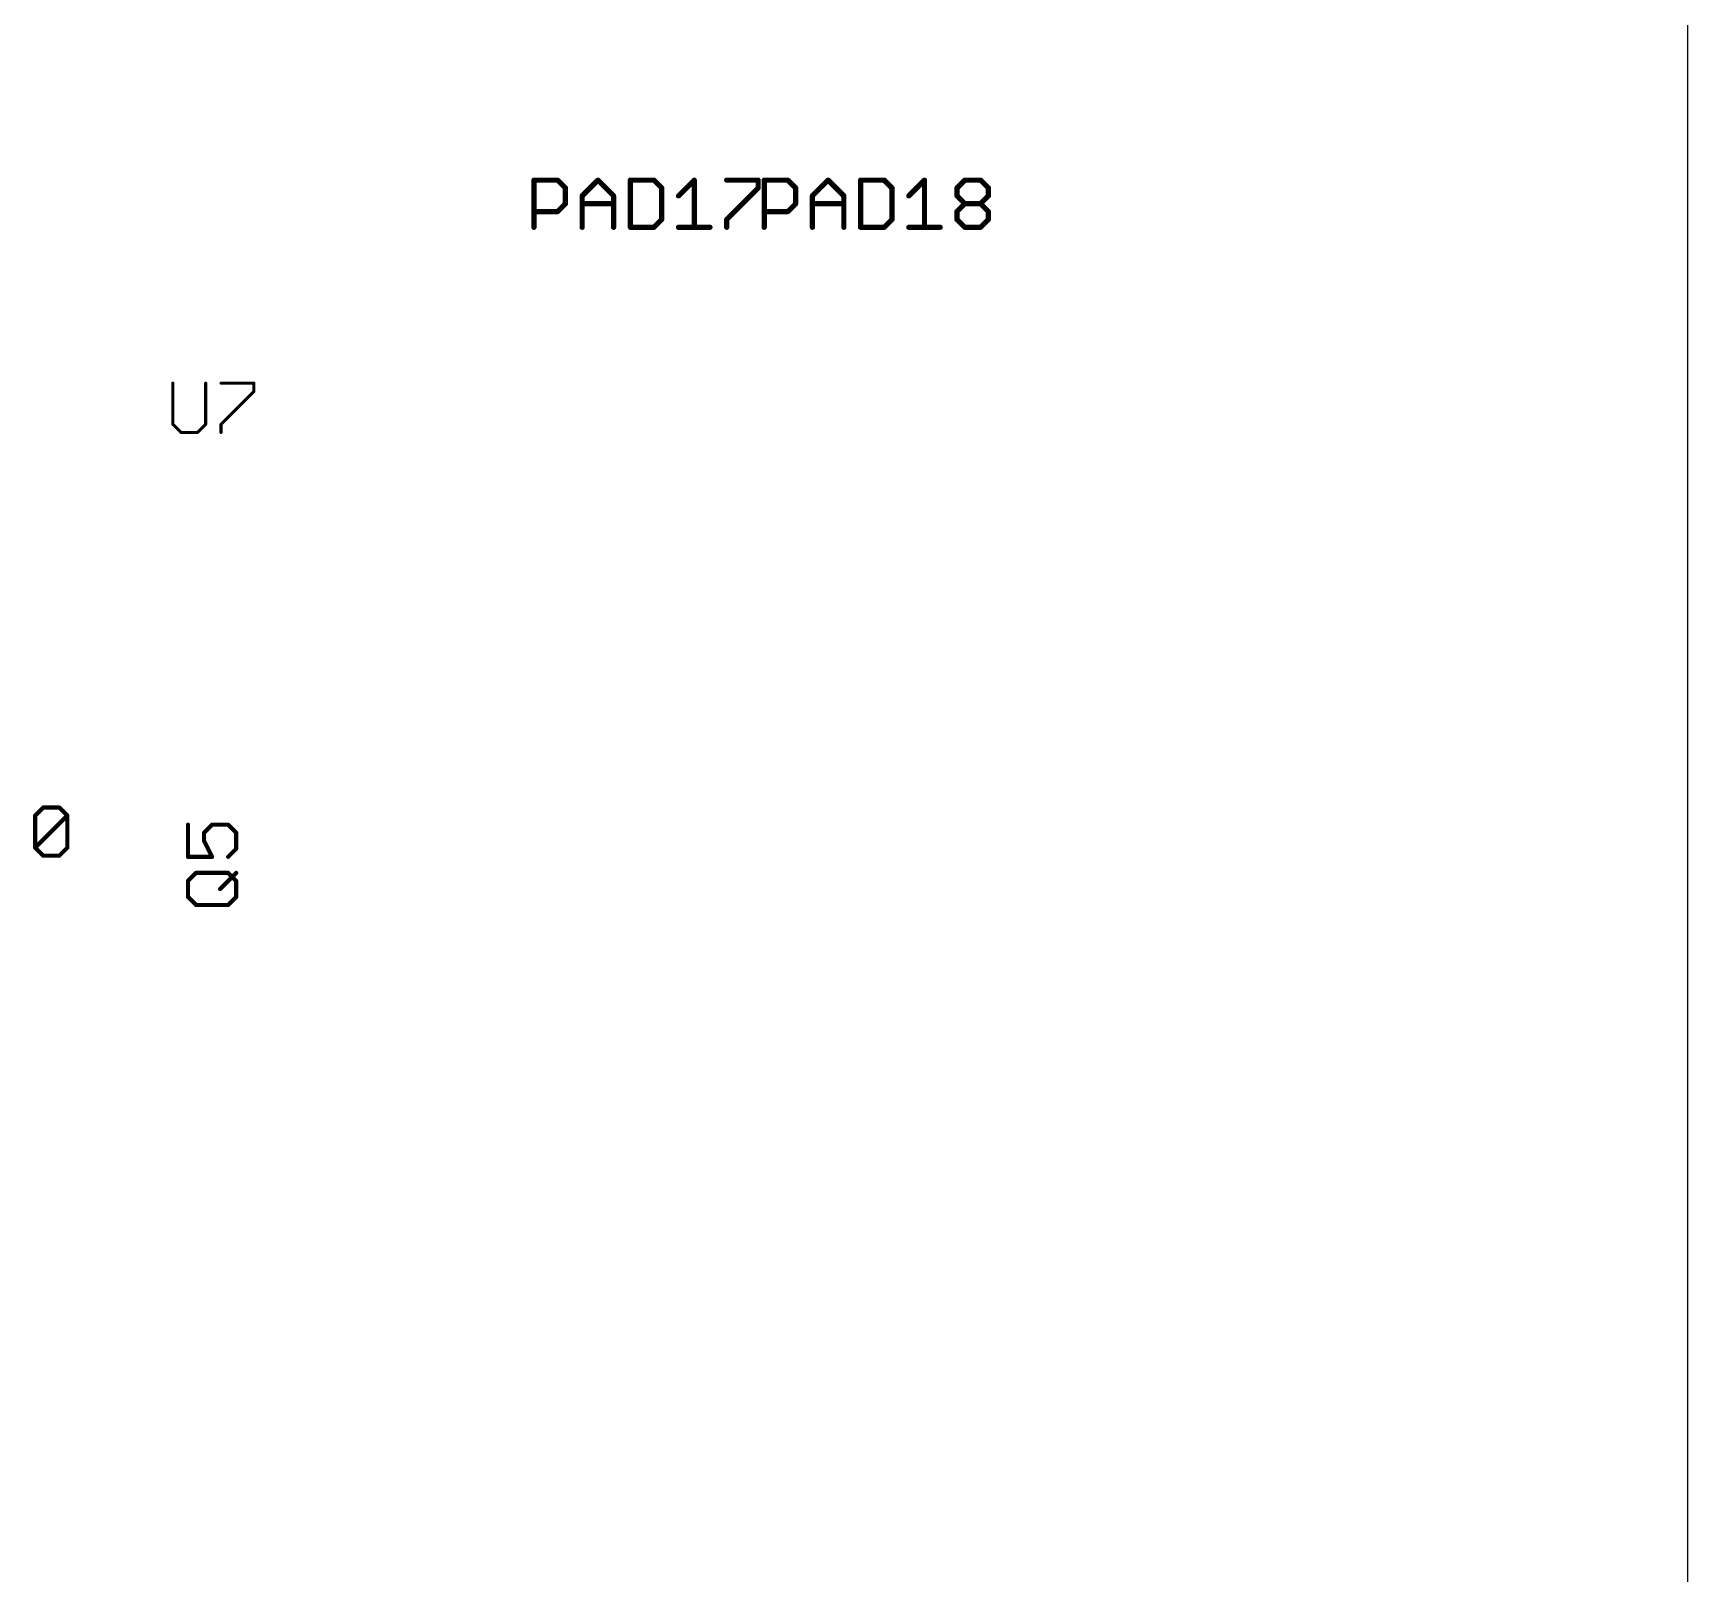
# Model space of a CAD drawing. Extents: x 0 to 11.2, y 0 to 11.2.
# Drawn here: x 9.629 to 11.21, y 6.796 to 8.268 of the extents above; entities that cross this region are included whole.
import ezdxf

# ---------------------------------------------------------------- set-up
doc = ezdxf.new("R2010")
doc.units = 0
doc.layers.add('20', color=53, linetype='CONTINUOUS')
doc.layers.add('25', color=253, linetype='CONTINUOUS')

msp = doc.modelspace()

# ---------------------------------------------------------------- linework, layer by layer
at = {"layer": '20'}
msp.add_line((11.21, 0), (11.21, 11.21), dxfattribs=at)
at = {"layer": '25'}
for points, const_width in [([(10.1075, 8.0825), (10.1075, 8.127538)], 0.005), ([(10.1075, 8.127538), (10.130019, 8.127538)], 0.005), ([(10.130019, 8.127538), (10.137526, 8.120032)], 0.005), ([(10.153539, 8.112526), (10.168552, 8.127538)], 0.005), ([(10.168552, 8.127538), (10.183565, 8.112526)], 0.005), ([(10.199578, 8.127538), (10.199578, 8.0825)], 0.005), ([(10.222098, 8.127538), (10.199578, 8.127538)], 0.005), ([(10.229604, 8.120032), (10.222098, 8.127538)], 0.005), ([(10.245618, 8.112526), (10.260631, 8.127538)], 0.005), ([(10.260631, 8.127538), (10.260631, 8.0825)], 0.005), ([(10.291657, 8.127538), (10.321683, 8.127538)], 0.005), ([(10.321683, 8.127538), (10.321683, 8.120032)], 0.005), ([(10.3275, 8.0825), (10.3275, 8.127538)], 0.005), ([(10.3275, 8.127538), (10.350019, 8.127538)], 0.005), ([(10.350019, 8.127538), (10.357526, 8.120032)], 0.005), ([(10.373539, 8.112526), (10.388552, 8.127538)], 0.005), ([(10.388552, 8.127538), (10.403565, 8.112526)], 0.005), ([(10.419578, 8.127538), (10.419578, 8.0825)], 0.005), ([(10.442098, 8.127538), (10.419578, 8.127538)], 0.005), ([(10.449604, 8.120032), (10.442098, 8.127538)], 0.005), ([(10.465618, 8.112526), (10.480631, 8.127538)], 0.005), ([(10.480631, 8.127538), (10.480631, 8.0825)], 0.005), ([(10.511657, 8.120032), (10.519163, 8.127538)], 0.005), ([(10.519163, 8.127538), (10.534176, 8.127538)], 0.005), ([(10.534176, 8.127538), (10.541683, 8.120032)], 0.005), ([(10.137526, 8.120032), (10.137526, 8.105019)], 0.005), ([(10.153539, 8.0825), (10.153539, 8.112526)], 0.005), ([(10.183565, 8.112526), (10.183565, 8.0825)], 0.005), ([(10.229604, 8.090006), (10.229604, 8.120032)], 0.005), ([(10.321683, 8.120032), (10.291657, 8.090006)], 0.005), ([(10.357526, 8.120032), (10.357526, 8.105019)], 0.005), ([(10.373539, 8.0825), (10.373539, 8.112526)], 0.005), ([(10.403565, 8.112526), (10.403565, 8.0825)], 0.005), ([(10.449604, 8.090006), (10.449604, 8.120032)], 0.005), ([(10.511657, 8.112526), (10.511657, 8.120032)], 0.005), ([(10.519163, 8.105019), (10.511657, 8.112526)], 0.005), ([(10.541683, 8.112526), (10.534176, 8.105019)], 0.005), ([(10.541683, 8.120032), (10.541683, 8.112526)], 0.005), ([(10.130019, 8.097513), (10.1075, 8.097513)], 0.005), ([(10.137526, 8.105019), (10.130019, 8.097513)], 0.005), ([(10.153539, 8.105019), (10.183565, 8.105019)], 0.005), ([(10.350019, 8.097513), (10.3275, 8.097513)], 0.005), ([(10.357526, 8.105019), (10.350019, 8.097513)], 0.005), ([(10.373539, 8.105019), (10.403565, 8.105019)], 0.005), ([(10.511657, 8.097513), (10.519163, 8.105019)], 0.005), ([(10.511657, 8.090006), (10.511657, 8.097513)], 0.005), ([(10.519163, 8.105019), (10.534176, 8.105019)], 0.005), ([(10.534176, 8.105019), (10.541683, 8.097513)], 0.005), ([(10.541683, 8.097513), (10.541683, 8.090006)], 0.005), ([(10.199578, 8.0825), (10.222098, 8.0825)], 0.005), ([(10.222098, 8.0825), (10.229604, 8.090006)], 0.005), ([(10.245618, 8.0825), (10.275643, 8.0825)], 0.005), ([(10.291657, 8.090006), (10.291657, 8.0825)], 0.005), ([(10.419578, 8.0825), (10.442098, 8.0825)], 0.005), ([(10.442098, 8.0825), (10.449604, 8.090006)], 0.005), ([(10.465618, 8.0825), (10.495643, 8.0825)], 0.005), ([(10.519163, 8.0825), (10.511657, 8.090006)], 0.005), ([(10.534176, 8.0825), (10.519163, 8.0825)], 0.005), ([(10.541683, 8.090006), (10.534176, 8.0825)], 0.005), ([(9.7625, 7.93354), (9.7625, 7.89434)], 0.003), ([(9.79386, 7.89434), (9.79386, 7.93354)], 0.003), ([(9.808539, 7.93354), (9.839899, 7.93354)], 0.003), ([(9.839899, 7.9257), (9.808539, 7.89434)], 0.003), ([(9.839899, 7.93354), (9.839899, 7.9257)], 0.003), ([(9.7625, 7.89434), (9.77034, 7.8865)], 0.003), ([(9.78602, 7.8865), (9.79386, 7.89434)], 0.003), ([(9.808539, 7.89434), (9.808539, 7.8865)], 0.003), ([(9.77034, 7.8865), (9.78602, 7.8865)], 0.003), ([(9.630961, 7.520366), (9.638634, 7.528039)], 0.004), ([(9.638634, 7.528039), (9.65398, 7.528039)], 0.004), ([(9.65398, 7.528039), (9.661653, 7.520366)], 0.004), ([(9.630961, 7.489673), (9.630961, 7.520366)], 0.004), ([(9.630961, 7.489673), (9.661653, 7.520366)], 0.004), ([(9.661653, 7.520366), (9.661653, 7.489673)], 0.004), ([(9.776961, 7.511653), (9.776961, 7.480961)], 0.004), ([(9.792307, 7.50398), (9.79998, 7.511653)], 0.004), ([(9.79998, 7.511653), (9.815327, 7.511653)], 0.004), ([(9.815327, 7.511653), (9.823, 7.50398)], 0.004), ([(9.792307, 7.496307), (9.792307, 7.50398)], 0.004), ([(9.79998, 7.480961), (9.792307, 7.496307)], 0.004), ([(9.823, 7.50398), (9.823, 7.488634)], 0.004), ([(9.638634, 7.482), (9.630961, 7.489673)], 0.004), ([(9.65398, 7.482), (9.638634, 7.482)], 0.004), ([(9.661653, 7.489673), (9.65398, 7.482)], 0.004), ([(9.776961, 7.480961), (9.79998, 7.480961)], 0.004), ([(9.823, 7.488634), (9.815327, 7.480961)], 0.004), ([(9.776961, 7.457941), (9.784634, 7.465614)], 0.004), ([(9.784634, 7.465614), (9.815327, 7.465614)], 0.004), ([(9.807654, 7.450268), (9.823, 7.465614)], 0.004), ([(9.815327, 7.465614), (9.823, 7.457941)], 0.004), ([(9.776961, 7.442594), (9.776961, 7.457941)], 0.004), ([(9.823, 7.457941), (9.823, 7.442594)], 0.004), ([(9.784634, 7.434921), (9.776961, 7.442594)], 0.004), ([(9.815327, 7.434921), (9.784634, 7.434921)], 0.004), ([(9.823, 7.442594), (9.815327, 7.434921)], 0.004)]:
    msp.add_lwpolyline(points, dxfattribs=dict(at, const_width=const_width))
for points, const_width in [([(10.10875, 8.127538, 1), (10.10625, 8.127538)], 0.0025), ([(10.1075, 8.128788, 1), (10.1075, 8.126288)], 0.0025), ([(10.130903, 8.128422, 1), (10.129135, 8.126655)], 0.0025), ([(10.130019, 8.126288, 1), (10.130019, 8.128788)], 0.0025), ([(10.169436, 8.128422, 1), (10.167668, 8.126655)], 0.0025), ([(10.169436, 8.126655, 1), (10.167668, 8.128422)], 0.0025), ([(10.200828, 8.127538, 1), (10.198328, 8.127538)], 0.0025), ([(10.199578, 8.128788, 1), (10.199578, 8.126288)], 0.0025), ([(10.222982, 8.128422, 1), (10.221214, 8.126655)], 0.0025), ([(10.222098, 8.126288, 1), (10.222098, 8.128788)], 0.0025), ([(10.261881, 8.127538, 1), (10.259381, 8.127538)], 0.0025), ([(10.261514, 8.126655, 1), (10.259747, 8.128422)], 0.0025), ([(10.291657, 8.128788, 1), (10.291657, 8.126288)], 0.0025), ([(10.322933, 8.127538, 1), (10.320433, 8.127538)], 0.0025), ([(10.321683, 8.126288, 1), (10.321683, 8.128788)], 0.0025), ([(10.32875, 8.127538, 1), (10.32625, 8.127538)], 0.0025), ([(10.3275, 8.128788, 1), (10.3275, 8.126288)], 0.0025), ([(10.350903, 8.128422, 1), (10.349135, 8.126655)], 0.0025), ([(10.350019, 8.126288, 1), (10.350019, 8.128788)], 0.0025), ([(10.389436, 8.128422, 1), (10.387668, 8.126655)], 0.0025), ([(10.389436, 8.126655, 1), (10.387668, 8.128422)], 0.0025), ([(10.420828, 8.127538, 1), (10.418328, 8.127538)], 0.0025), ([(10.419578, 8.128788, 1), (10.419578, 8.126288)], 0.0025), ([(10.442982, 8.128422, 1), (10.441214, 8.126655)], 0.0025), ([(10.442098, 8.126288, 1), (10.442098, 8.128788)], 0.0025), ([(10.481881, 8.127538, 1), (10.479381, 8.127538)], 0.0025), ([(10.481514, 8.126655, 1), (10.479747, 8.128422)], 0.0025), ([(10.519163, 8.128788, 1), (10.519163, 8.126288)], 0.0025), ([(10.520047, 8.126655, 1), (10.51828, 8.128422)], 0.0025), ([(10.53506, 8.128422, 1), (10.533292, 8.126655)], 0.0025), ([(10.534176, 8.126288, 1), (10.534176, 8.128788)], 0.0025), ([(10.138776, 8.120032, 1), (10.136276, 8.120032)], 0.0025), ([(10.136642, 8.119148, 1), (10.138409, 8.120916)], 0.0025), ([(10.154789, 8.112526, 1), (10.152289, 8.112526)], 0.0025), ([(10.152655, 8.113409, 1), (10.154423, 8.111642)], 0.0025), ([(10.184815, 8.112526, 1), (10.182315, 8.112526)], 0.0025), ([(10.182681, 8.111642, 1), (10.184449, 8.113409)], 0.0025), ([(10.230854, 8.120032, 1), (10.228354, 8.120032)], 0.0025), ([(10.22872, 8.119148, 1), (10.230488, 8.120916)], 0.0025), ([(10.244734, 8.113409, 1), (10.246502, 8.111642)], 0.0025), ([(10.320433, 8.120032, 1), (10.322933, 8.120032)], 0.0025), ([(10.322566, 8.119148, 1), (10.320799, 8.120916)], 0.0025), ([(10.358776, 8.120032, 1), (10.356276, 8.120032)], 0.0025), ([(10.356642, 8.119148, 1), (10.358409, 8.120916)], 0.0025), ([(10.374789, 8.112526, 1), (10.372289, 8.112526)], 0.0025), ([(10.372655, 8.113409, 1), (10.374423, 8.111642)], 0.0025), ([(10.404815, 8.112526, 1), (10.402315, 8.112526)], 0.0025), ([(10.402681, 8.111642, 1), (10.404449, 8.113409)], 0.0025), ([(10.450854, 8.120032, 1), (10.448354, 8.120032)], 0.0025), ([(10.44872, 8.119148, 1), (10.450488, 8.120916)], 0.0025), ([(10.464734, 8.113409, 1), (10.466502, 8.111642)], 0.0025), ([(10.512907, 8.120032, 1), (10.510407, 8.120032)], 0.0025), ([(10.510773, 8.120916, 1), (10.512541, 8.119148)], 0.0025), ([(10.512541, 8.113409, 1), (10.510773, 8.111642)], 0.0025), ([(10.510407, 8.112526, 1), (10.512907, 8.112526)], 0.0025), ([(10.542933, 8.120032, 1), (10.540433, 8.120032)], 0.0025), ([(10.540433, 8.112526, 1), (10.542933, 8.112526)], 0.0025), ([(10.540799, 8.119148, 1), (10.542566, 8.120916)], 0.0025), ([(10.542566, 8.111642, 1), (10.540799, 8.113409)], 0.0025), ([(10.1075, 8.098763, 1), (10.1075, 8.096263)], 0.0025), ([(10.129135, 8.098397, 1), (10.130903, 8.096629)], 0.0025), ([(10.130019, 8.096263, 1), (10.130019, 8.098763)], 0.0025), ([(10.136276, 8.105019, 1), (10.138776, 8.105019)], 0.0025), ([(10.138409, 8.104135, 1), (10.136642, 8.105903)], 0.0025), ([(10.153539, 8.106269, 1), (10.153539, 8.103769)], 0.0025), ([(10.183565, 8.103769, 1), (10.183565, 8.106269)], 0.0025), ([(10.3275, 8.098763, 1), (10.3275, 8.096263)], 0.0025), ([(10.349135, 8.098397, 1), (10.350903, 8.096629)], 0.0025), ([(10.350019, 8.096263, 1), (10.350019, 8.098763)], 0.0025), ([(10.356276, 8.105019, 1), (10.358776, 8.105019)], 0.0025), ([(10.358409, 8.104135, 1), (10.356642, 8.105903)], 0.0025), ([(10.373539, 8.106269, 1), (10.373539, 8.103769)], 0.0025), ([(10.403565, 8.103769, 1), (10.403565, 8.106269)], 0.0025), ([(10.512907, 8.097513, 1), (10.510407, 8.097513)], 0.0025), ([(10.510773, 8.098397, 1), (10.512541, 8.096629)], 0.0025), ([(10.519163, 8.106269, 1), (10.519163, 8.103769)], 0.0025), ([(10.520047, 8.104135, 1), (10.51828, 8.105903)], 0.0025), ([(10.51828, 8.104135, 1), (10.520047, 8.105903)], 0.0025), ([(10.53506, 8.105903, 1), (10.533292, 8.104135)], 0.0025), ([(10.533292, 8.105903, 1), (10.53506, 8.104135)], 0.0025), ([(10.534176, 8.103769, 1), (10.534176, 8.106269)], 0.0025), ([(10.542933, 8.097513, 1), (10.540433, 8.097513)], 0.0025), ([(10.540799, 8.096629, 1), (10.542566, 8.098397)], 0.0025), ([(10.10625, 8.0825, 1), (10.10875, 8.0825)], 0.0025), ([(10.152289, 8.0825, 1), (10.154789, 8.0825)], 0.0025), ([(10.182315, 8.0825, 1), (10.184815, 8.0825)], 0.0025), ([(10.199578, 8.08375, 1), (10.199578, 8.08125)], 0.0025), ([(10.198328, 8.0825, 1), (10.200828, 8.0825)], 0.0025), ([(10.221214, 8.083384, 1), (10.222982, 8.081616)], 0.0025), ([(10.222098, 8.08125, 1), (10.222098, 8.08375)], 0.0025), ([(10.228354, 8.090006, 1), (10.230854, 8.090006)], 0.0025), ([(10.230488, 8.089123, 1), (10.22872, 8.09089)], 0.0025), ([(10.245618, 8.08375, 1), (10.245618, 8.08125)], 0.0025), ([(10.259381, 8.0825, 1), (10.261881, 8.0825)], 0.0025), ([(10.275643, 8.08125, 1), (10.275643, 8.08375)], 0.0025), ([(10.292907, 8.090006, 1), (10.290407, 8.090006)], 0.0025), ([(10.290773, 8.09089, 1), (10.292541, 8.089123)], 0.0025), ([(10.290407, 8.0825, 1), (10.292907, 8.0825)], 0.0025), ([(10.32625, 8.0825, 1), (10.32875, 8.0825)], 0.0025), ([(10.372289, 8.0825, 1), (10.374789, 8.0825)], 0.0025), ([(10.402315, 8.0825, 1), (10.404815, 8.0825)], 0.0025), ([(10.419578, 8.08375, 1), (10.419578, 8.08125)], 0.0025), ([(10.418328, 8.0825, 1), (10.420828, 8.0825)], 0.0025), ([(10.441214, 8.083384, 1), (10.442982, 8.081616)], 0.0025), ([(10.442098, 8.08125, 1), (10.442098, 8.08375)], 0.0025), ([(10.448354, 8.090006, 1), (10.450854, 8.090006)], 0.0025), ([(10.450488, 8.089123, 1), (10.44872, 8.09089)], 0.0025), ([(10.465618, 8.08375, 1), (10.465618, 8.08125)], 0.0025), ([(10.479381, 8.0825, 1), (10.481881, 8.0825)], 0.0025), ([(10.495643, 8.08125, 1), (10.495643, 8.08375)], 0.0025), ([(10.512541, 8.09089, 1), (10.510773, 8.089123)], 0.0025), ([(10.510407, 8.090006, 1), (10.512907, 8.090006)], 0.0025), ([(10.519163, 8.08375, 1), (10.519163, 8.08125)], 0.0025), ([(10.51828, 8.081616, 1), (10.520047, 8.083384)], 0.0025), ([(10.533292, 8.083384, 1), (10.53506, 8.081616)], 0.0025), ([(10.534176, 8.08125, 1), (10.534176, 8.08375)], 0.0025), ([(10.540433, 8.090006, 1), (10.542933, 8.090006)], 0.0025), ([(10.542566, 8.089123, 1), (10.540799, 8.09089)], 0.0025), ([(9.76325, 7.93354, 1), (9.76175, 7.93354)], 0.0015), ([(9.79461, 7.93354, 1), (9.79311, 7.93354)], 0.0015), ([(9.808539, 7.93429, 1), (9.808539, 7.93279)], 0.0015), ([(9.840649, 7.93354, 1), (9.839149, 7.93354)], 0.0015), ([(9.839149, 7.9257, 1), (9.840649, 7.9257)], 0.0015), ([(9.84043, 7.92517, 1), (9.839369, 7.92623)], 0.0015), ([(9.839899, 7.93279, 1), (9.839899, 7.93429)], 0.0015), ([(9.76303, 7.89487, 1), (9.76197, 7.89381)], 0.0015), ([(9.76175, 7.89434, 1), (9.76325, 7.89434)], 0.0015), ([(9.79311, 7.89434, 1), (9.79461, 7.89434)], 0.0015), ([(9.79439, 7.89381, 1), (9.79333, 7.89487)], 0.0015), ([(9.809289, 7.89434, 1), (9.807789, 7.89434)], 0.0015), ([(9.808009, 7.89487, 1), (9.80907, 7.89381)], 0.0015), ([(9.77034, 7.88725, 1), (9.77034, 7.88575)], 0.0015), ([(9.76981, 7.88597, 1), (9.77087, 7.88703)], 0.0015), ([(9.78549, 7.88703, 1), (9.78655, 7.88597)], 0.0015), ([(9.78602, 7.88575, 1), (9.78602, 7.88725)], 0.0015), ([(9.807789, 7.8865, 1), (9.809289, 7.8865)], 0.0015), ([(9.638634, 7.529039, 1), (9.638634, 7.527039)], 0.002), ([(9.639341, 7.527332, 1), (9.637926, 7.528746)], 0.002), ([(9.654687, 7.528746, 1), (9.653273, 7.527332)], 0.002), ([(9.65398, 7.527039, 1), (9.65398, 7.529039)], 0.002), ([(9.630253, 7.521073, 1), (9.631668, 7.519659)], 0.002), ([(9.631961, 7.520366, 1), (9.629961, 7.520366)], 0.002), ([(9.662653, 7.520366, 1), (9.660653, 7.520366)], 0.002), ([(9.66236, 7.519659, 1), (9.660946, 7.521073)], 0.002), ([(9.660946, 7.519659, 1), (9.66236, 7.521073)], 0.002), ([(9.777961, 7.511653, 1), (9.775961, 7.511653)], 0.002), ([(9.79998, 7.512653, 1), (9.79998, 7.510653)], 0.002), ([(9.800688, 7.510946, 1), (9.799273, 7.512361)], 0.002), ([(9.816034, 7.512361, 1), (9.81462, 7.510946)], 0.002), ([(9.815327, 7.510653, 1), (9.815327, 7.512653)], 0.002), ([(9.793307, 7.50398, 1), (9.791307, 7.50398)], 0.002), ([(9.7916, 7.504687, 1), (9.793014, 7.503273)], 0.002), ([(9.791307, 7.496307, 1), (9.793307, 7.496307)], 0.002), ([(9.793202, 7.496754, 1), (9.791413, 7.49586)], 0.002), ([(9.824, 7.50398, 1), (9.822, 7.50398)], 0.002), ([(9.822293, 7.503273, 1), (9.823707, 7.504687)], 0.002), ([(9.631668, 7.49038, 1), (9.630253, 7.488966)], 0.002), ([(9.630253, 7.49038, 1), (9.631668, 7.488966)], 0.002), ([(9.629961, 7.489673, 1), (9.631961, 7.489673)], 0.002), ([(9.638634, 7.483, 1), (9.638634, 7.481)], 0.002), ([(9.637927, 7.481293, 1), (9.639341, 7.482707)], 0.002), ([(9.653273, 7.482707, 1), (9.654687, 7.481293)], 0.002), ([(9.65398, 7.481, 1), (9.65398, 7.483)], 0.002), ([(9.660653, 7.489673, 1), (9.662653, 7.489673)], 0.002), ([(9.66236, 7.488966, 1), (9.660946, 7.49038)], 0.002), ([(9.776961, 7.481961, 1), (9.776961, 7.479961)], 0.002), ([(9.775961, 7.480961, 1), (9.777961, 7.480961)], 0.002), ([(9.799086, 7.480513, 1), (9.800875, 7.481408)], 0.002), ([(9.79998, 7.479961, 1), (9.79998, 7.481961)], 0.002), ([(9.81462, 7.481668, 1), (9.816034, 7.480254)], 0.002), ([(9.822, 7.488634, 1), (9.824, 7.488634)], 0.002), ([(9.823707, 7.487927, 1), (9.822293, 7.489341)], 0.002), ([(9.784634, 7.466614, 1), (9.784634, 7.464614)], 0.002), ([(9.785341, 7.464907, 1), (9.783927, 7.466321)], 0.002), ([(9.816034, 7.466321, 1), (9.81462, 7.464907)], 0.002), ([(9.815327, 7.464614, 1), (9.815327, 7.466614)], 0.002), ([(9.823707, 7.464907, 1), (9.822293, 7.466321)], 0.002), ([(9.777961, 7.457941, 1), (9.775961, 7.457941)], 0.002), ([(9.776254, 7.458648, 1), (9.777668, 7.457234)], 0.002), ([(9.806947, 7.450975, 1), (9.808361, 7.449561)], 0.002), ([(9.824, 7.457941, 1), (9.822, 7.457941)], 0.002), ([(9.822293, 7.457234, 1), (9.823707, 7.458648)], 0.002), ([(9.777668, 7.443302, 1), (9.776254, 7.441887)], 0.002), ([(9.775961, 7.442594, 1), (9.777961, 7.442594)], 0.002), ([(9.784634, 7.435921, 1), (9.784634, 7.433921)], 0.002), ([(9.783927, 7.434214, 1), (9.785341, 7.435628)], 0.002), ([(9.81462, 7.435628, 1), (9.816034, 7.434214)], 0.002), ([(9.815327, 7.433921, 1), (9.815327, 7.435921)], 0.002), ([(9.822, 7.442594, 1), (9.824, 7.442594)], 0.002), ([(9.823707, 7.441887, 1), (9.822293, 7.443302)], 0.002)]:
    msp.add_lwpolyline(points, format="xyb", dxfattribs=dict(at, const_width=const_width))

doc.saveas('drawing.dxf')
